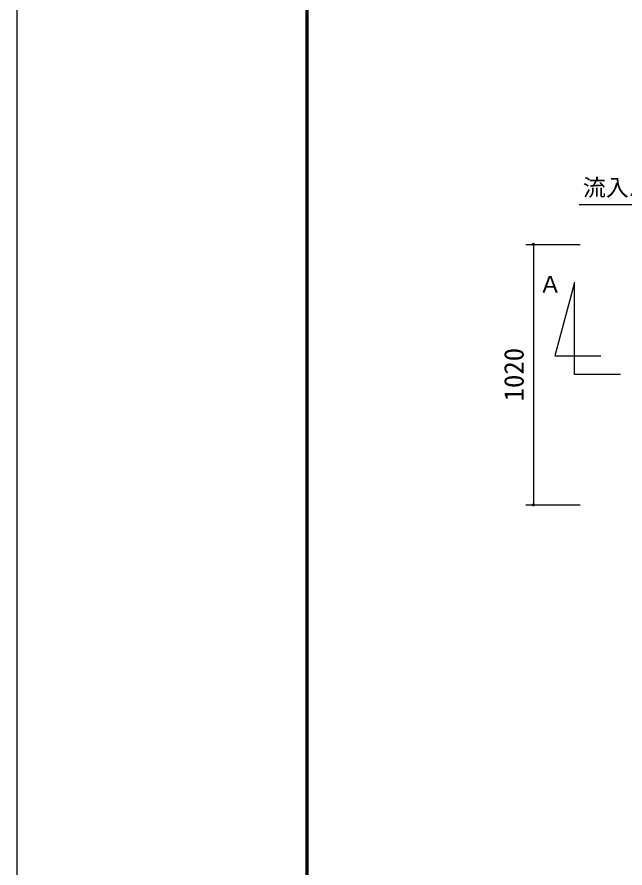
# Model space of a CAD drawing. Units: millimetres, scale not verified. Extents: x -8910 to 8910, y -6308 to 6308.
# Drawn here: x -8910 to -6527, y -358 to 2975 of the extents above; entities that cross this region are included whole.
import ezdxf
from ezdxf.enums import TextEntityAlignment as Align

# ---------------------------------------------------------------- set-up
doc = ezdxf.new("R2010")
doc.units = ezdxf.units.MM
doc.header["$LTSCALE"] = 30
for name, color, linetype, lineweight in [('0-0_空気管', 3, 'Continuous', 25), ('0-1_製作', 5, 'Continuous', 25), ('0-8_図面枠', 7, 'Continuous', 25), ('0-9_Axis_waku', 7, 'Continuous', 25)]:
    doc.layers.add(name, color=color, linetype=linetype, lineweight=lineweight)
doc.styles.add('ＭＳ ゴシック', font='')
doc.styles.get('ＭＳ ゴシック').set_extended_font_data('MS Gothic')

msp = doc.modelspace()

# ---------------------------------------------------------------- linework, layer by layer
at = {"layer": '0-0_空気管'}
msp.add_line((-6181.98, 2239.05), (-6707.52, 2239.05), dxfattribs=at)
msp.add_lwpolyline([(-6544.82, 1575.28), (-6724.82, 1575.28), (-6724.82, 1935.28), (-6801.98, 1647.28), (-6621.98, 1647.28)], dxfattribs=at)
at = {"layer": '0-1_製作', "color": 2}
for p, q in [((-6916.2, 2084.37), (-6702.32, 2084.37)), ((-6886.2, 2084.37), (-6886.2, 1064.37)), ((-6916.2, 1064.37), (-6702.32, 1064.37))]:
    msp.add_line(p, q, dxfattribs=at)
at = {"layer": '0-1_製作'}
for points in [[(-6890.82, 2088.2), (-6892.2, 2084.37), (-6891.27, 2087.59)], [(-6890.82, 2088.2), (-6886.2, 2084.37), (-6892.2, 2084.37)], [(-6891.27, 2087.59), (-6892.2, 2084.37), (-6892.19, 2084.75)], [(-6886.2, 2084.37), (-6892.15, 2083.62), (-6892.2, 2084.37)], [(-6891.27, 2087.59), (-6892.19, 2084.75), (-6891.63, 2086.93)], [(-6891.63, 2086.93), (-6892.19, 2084.75), (-6892.09, 2085.5)], [(-6886.2, 2084.37), (-6892.01, 2082.88), (-6892.15, 2083.62)], [(-6891.63, 2086.93), (-6892.09, 2085.5), (-6891.91, 2086.23)], [(-6886.2, 2084.37), (-6891.78, 2082.16), (-6892.01, 2082.88)], [(-6886.2, 2084.37), (-6891.46, 2081.48), (-6891.78, 2082.16)], [(-6886.2, 2084.37), (-6891.05, 2080.84), (-6891.46, 2081.48)], [(-6886.2, 2084.37), (-6890.57, 2080.26), (-6891.05, 2080.84)], [(-6890.31, 2088.75), (-6886.2, 2084.37), (-6890.82, 2088.2)], [(-6886.2, 2084.37), (-6890.02, 2079.75), (-6890.57, 2080.26)], [(-6889.73, 2089.23), (-6886.2, 2084.37), (-6890.31, 2088.75)], [(-6886.2, 2084.37), (-6889.41, 2079.31), (-6890.02, 2079.75)], [(-6889.09, 2089.63), (-6886.2, 2084.37), (-6889.73, 2089.23)], [(-6886.2, 2084.37), (-6888.75, 2078.94), (-6889.41, 2079.31)], [(-6888.41, 2089.95), (-6886.2, 2084.37), (-6889.09, 2089.63)], [(-6886.2, 2084.37), (-6888.05, 2078.67), (-6888.75, 2078.94)], [(-6887.69, 2090.18), (-6886.2, 2084.37), (-6888.41, 2089.95)], [(-6886.2, 2084.37), (-6887.32, 2078.48), (-6888.05, 2078.67)], [(-6886.95, 2090.32), (-6886.2, 2084.37), (-6887.69, 2090.18)], [(-6886.2, 2078.37), (-6887.32, 2078.48), (-6886.2, 2084.37)], [(-6886.2, 2078.37), (-6886.58, 2078.38), (-6887.32, 2078.48)], [(-6886.2, 2090.37), (-6886.2, 2084.37), (-6886.95, 2090.32)], [(-6885.82, 2090.36), (-6886.2, 2084.37), (-6886.2, 2090.37)], [(-6885.08, 2090.27), (-6886.2, 2084.37), (-6885.82, 2090.36)], [(-6884.35, 2090.08), (-6886.2, 2084.37), (-6885.08, 2090.27)], [(-6884.35, 2090.08), (-6880.2, 2084.37), (-6886.2, 2084.37)], [(-6880.2, 2084.37), (-6886.2, 2078.37), (-6886.2, 2084.37)], [(-6880.2, 2084.37), (-6885.45, 2078.42), (-6886.2, 2078.37)], [(-6880.2, 2084.37), (-6884.71, 2078.56), (-6885.45, 2078.42)], [(-6880.2, 2084.37), (-6883.99, 2078.79), (-6884.71, 2078.56)], [(-6883.65, 2089.8), (-6880.2, 2084.37), (-6884.35, 2090.08)], [(-6880.2, 2084.37), (-6883.31, 2079.11), (-6883.99, 2078.79)], [(-6882.98, 2089.44), (-6880.2, 2084.37), (-6883.65, 2089.8)], [(-6880.2, 2084.37), (-6882.67, 2079.52), (-6883.31, 2079.11)], [(-6882.38, 2088.99), (-6880.2, 2084.37), (-6882.98, 2089.44)], [(-6880.2, 2084.37), (-6882.09, 2080), (-6882.67, 2079.52)], [(-6881.83, 2088.48), (-6880.2, 2084.37), (-6882.38, 2088.99)], [(-6880.2, 2084.37), (-6881.58, 2080.55), (-6882.09, 2080)], [(-6881.35, 2087.9), (-6880.2, 2084.37), (-6881.83, 2088.48)], [(-6880.2, 2084.37), (-6881.13, 2081.16), (-6881.58, 2080.55)], [(-6880.94, 2087.26), (-6880.2, 2084.37), (-6881.35, 2087.9)], [(-6880.21, 2083.99), (-6881.13, 2081.16), (-6880.2, 2084.37)], [(-6880.21, 2083.99), (-6880.77, 2081.82), (-6881.13, 2081.16)], [(-6880.62, 2086.58), (-6880.2, 2084.37), (-6880.94, 2087.26)], [(-6880.31, 2083.25), (-6880.77, 2081.82), (-6880.21, 2083.99)], [(-6880.31, 2083.25), (-6880.49, 2082.52), (-6880.77, 2081.82)], [(-6880.39, 2085.86), (-6880.2, 2084.37), (-6880.62, 2086.58)], [(-6880.25, 2085.12), (-6880.2, 2084.37), (-6880.39, 2085.86)], [(-6891.63, 1066.93), (-6886.2, 1064.37), (-6891.91, 1066.23)], [(-6891.27, 1067.59), (-6886.2, 1064.37), (-6891.63, 1066.93)], [(-6890.82, 1068.2), (-6886.2, 1064.37), (-6891.27, 1067.59)], [(-6890.31, 1068.75), (-6886.2, 1064.37), (-6890.82, 1068.2)], [(-6889.73, 1069.23), (-6886.2, 1064.37), (-6890.31, 1068.75)], [(-6889.09, 1069.63), (-6886.2, 1064.37), (-6889.73, 1069.23)], [(-6888.41, 1069.95), (-6886.2, 1064.37), (-6889.09, 1069.63)], [(-6887.69, 1070.18), (-6886.2, 1064.37), (-6888.41, 1069.95)], [(-6886.95, 1070.32), (-6886.2, 1064.37), (-6887.69, 1070.18)], [(-6886.2, 1070.37), (-6886.2, 1064.37), (-6886.95, 1070.32)], [(-6885.82, 1070.36), (-6886.2, 1064.37), (-6886.2, 1070.37)], [(-6885.08, 1070.27), (-6886.2, 1064.37), (-6885.82, 1070.36)], [(-6885.08, 1070.27), (-6880.2, 1064.37), (-6886.2, 1064.37)], [(-6884.35, 1070.08), (-6880.2, 1064.37), (-6885.08, 1070.27)], [(-6883.65, 1069.8), (-6880.2, 1064.37), (-6884.35, 1070.08)], [(-6882.98, 1069.44), (-6880.2, 1064.37), (-6883.65, 1069.8)], [(-6882.38, 1068.99), (-6880.2, 1064.37), (-6882.98, 1069.44)], [(-6881.83, 1068.48), (-6880.2, 1064.37), (-6882.38, 1068.99)], [(-6881.35, 1067.9), (-6880.2, 1064.37), (-6881.83, 1068.48)], [(-6880.94, 1067.26), (-6880.2, 1064.37), (-6881.35, 1067.9)], [(-6880.62, 1066.58), (-6880.2, 1064.37), (-6880.94, 1067.26)], [(-6880.39, 1065.86), (-6880.2, 1064.37), (-6880.62, 1066.58)], [(-6891.91, 1066.23), (-6892.2, 1064.37), (-6892.19, 1064.75)], [(-6891.91, 1066.23), (-6886.2, 1064.37), (-6892.2, 1064.37)], [(-6886.2, 1064.37), (-6892.15, 1063.62), (-6892.2, 1064.37)], [(-6891.91, 1066.23), (-6892.19, 1064.75), (-6892.09, 1065.5)], [(-6886.2, 1064.37), (-6892.01, 1062.88), (-6892.15, 1063.62)], [(-6886.2, 1064.37), (-6891.78, 1062.16), (-6892.01, 1062.88)], [(-6886.2, 1064.37), (-6891.46, 1061.48), (-6891.78, 1062.16)], [(-6886.2, 1064.37), (-6891.05, 1060.85), (-6891.46, 1061.48)], [(-6886.2, 1064.37), (-6890.57, 1060.26), (-6891.05, 1060.85)], [(-6886.2, 1064.37), (-6890.02, 1059.75), (-6890.57, 1060.26)], [(-6886.2, 1064.37), (-6889.41, 1059.31), (-6890.02, 1059.75)], [(-6886.2, 1064.37), (-6888.75, 1058.94), (-6889.41, 1059.31)], [(-6886.2, 1064.37), (-6888.05, 1058.67), (-6888.75, 1058.94)], [(-6886.2, 1064.37), (-6887.32, 1058.48), (-6888.05, 1058.67)], [(-6886.2, 1064.37), (-6886.58, 1058.38), (-6887.32, 1058.48)], [(-6886.2, 1058.37), (-6886.58, 1058.38), (-6886.2, 1064.37)], [(-6880.2, 1064.37), (-6886.2, 1058.37), (-6886.2, 1064.37)], [(-6880.2, 1064.37), (-6885.45, 1058.42), (-6886.2, 1058.37)], [(-6880.2, 1064.37), (-6884.71, 1058.56), (-6885.45, 1058.42)], [(-6880.2, 1064.37), (-6883.99, 1058.79), (-6884.71, 1058.56)], [(-6880.2, 1064.37), (-6883.31, 1059.11), (-6883.99, 1058.79)], [(-6880.2, 1064.37), (-6882.67, 1059.52), (-6883.31, 1059.11)], [(-6880.2, 1064.37), (-6882.09, 1060), (-6882.67, 1059.52)], [(-6880.2, 1064.37), (-6881.58, 1060.55), (-6882.09, 1060)], [(-6880.2, 1064.37), (-6881.13, 1061.16), (-6881.58, 1060.55)], [(-6880.2, 1064.37), (-6880.77, 1061.82), (-6881.13, 1061.16)], [(-6880.2, 1064.37), (-6880.49, 1062.52), (-6880.77, 1061.82)], [(-6880.2, 1064.37), (-6880.31, 1063.25), (-6880.49, 1062.52)], [(-6880.25, 1065.12), (-6880.2, 1064.37), (-6880.39, 1065.86)], [(-6880.21, 1063.99), (-6880.31, 1063.25), (-6880.2, 1064.37)]]:
    msp.add_solid(points, dxfattribs=at)
at = {"layer": '0-8_図面枠'}
msp.add_lwpolyline([(-8910, -6307.5), (-8910, 6307.5), (8910, 6307.5), (8910, -6307.5)], close=True, dxfattribs=at)
at = {"layer": '0-9_Axis_waku'}
for p, q in [((-7778.4, 5769.9), (-7778.4, -5814.9)), ((-7777.8, 5769.3), (-7777.8, -5814.3)), ((-7777.2, 5768.7), (-7777.2, -5813.7)), ((-7776.6, 5768.1), (-7776.6, -5813.1)), ((-7776, 5767.5), (-7776, -5812.5)), ((-7775.4, 5766.9), (-7775.4, -5811.9)), ((-7774.8, 5766.3), (-7774.8, -5811.3)), ((-7774.2, 5765.7), (-7774.2, -5810.7)), ((-7773.6, 5765.1), (-7773.6, -5810.1)), ((-7773, 5764.5), (-7773, -5809.5)), ((-7772.4, 5763.9), (-7772.4, -5808.9)), ((-7771.8, 5763.3), (-7771.8, -5808.3)), ((-7771.2, 5762.7), (-7771.2, -5807.7)), ((-7770.6, 5762.1), (-7770.6, -5807.1)), ((-7770, 5761.5), (-7770, -5806.5))]:
    msp.add_line(p, q, dxfattribs=at)

# ---------------------------------------------------------------- texts
at = {"layer": '0-0_空気管', "color": 4, "style": 'ＭＳ ゴシック'}
for s, p in [('流入バッフル', (-6692.52, 2254.05)), ('Ａ', (-6865.14, 1874.83))]:
    msp.add_text(s, height=65.98, dxfattribs=at).set_placement(p, align=Align.BOTTOM_LEFT)
at = {"layer": '0-1_製作', "color": 4, "style": 'ＭＳ ゴシック'}
msp.add_text('1020', height=76.98, rotation=90, dxfattribs=at).set_placement((-6901.2, 1469.37), align=Align.BOTTOM_LEFT)

doc.saveas('drawing.dxf')
